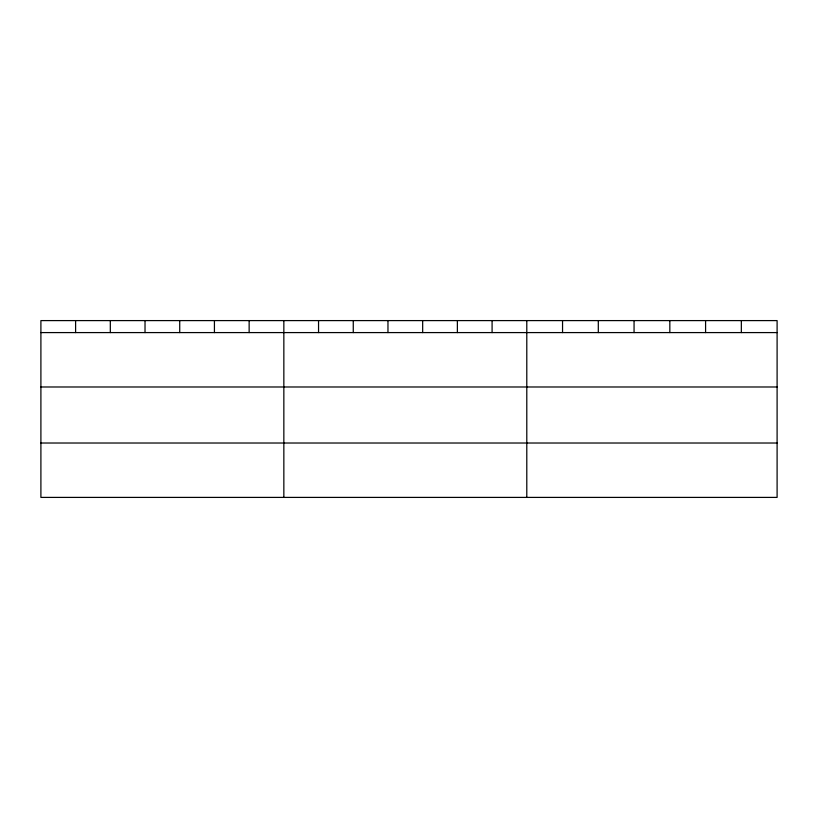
<?xml version="1.0" encoding="UTF-8"?>
<svg xmlns="http://www.w3.org/2000/svg" width="818" height="818" viewBox="0 0 818 818"><rect width="100%" height="100%" fill="white"/><g stroke="black" fill="none" stroke-linecap="round" stroke-linejoin="round"><path stroke-width="1.23" d="M777.1 386.986L777.1 320.595L40.9 320.595L40.9 497.405L777.1 497.405L777.1 386.986L40.9 386.986M40.9 332.589L777.1 332.589M40.9 443.019L777.1 443.019M741.343 320.595L741.343 332.589M705.586 320.595L705.586 332.589M669.83 320.595L669.83 332.589M634.062 320.595L634.062 332.589M598.306 320.595L598.306 332.589M562.549 320.595L562.549 332.589M526.792 320.595L526.792 497.405M492.088 320.595L492.088 332.589M457.374 320.595L457.374 332.589M422.671 320.595L422.671 332.589M387.967 320.595L387.967 332.589M353.264 320.595L353.264 332.589M318.55 320.595L318.55 332.589M283.846 320.595L283.846 497.405M249.142 320.595L249.142 332.589M214.428 320.595L214.428 332.589M179.725 320.595L179.725 332.589M145.021 320.595L145.021 332.589M110.318 320.595L110.318 332.589M75.604 320.595L75.604 332.589"/></g></svg>
